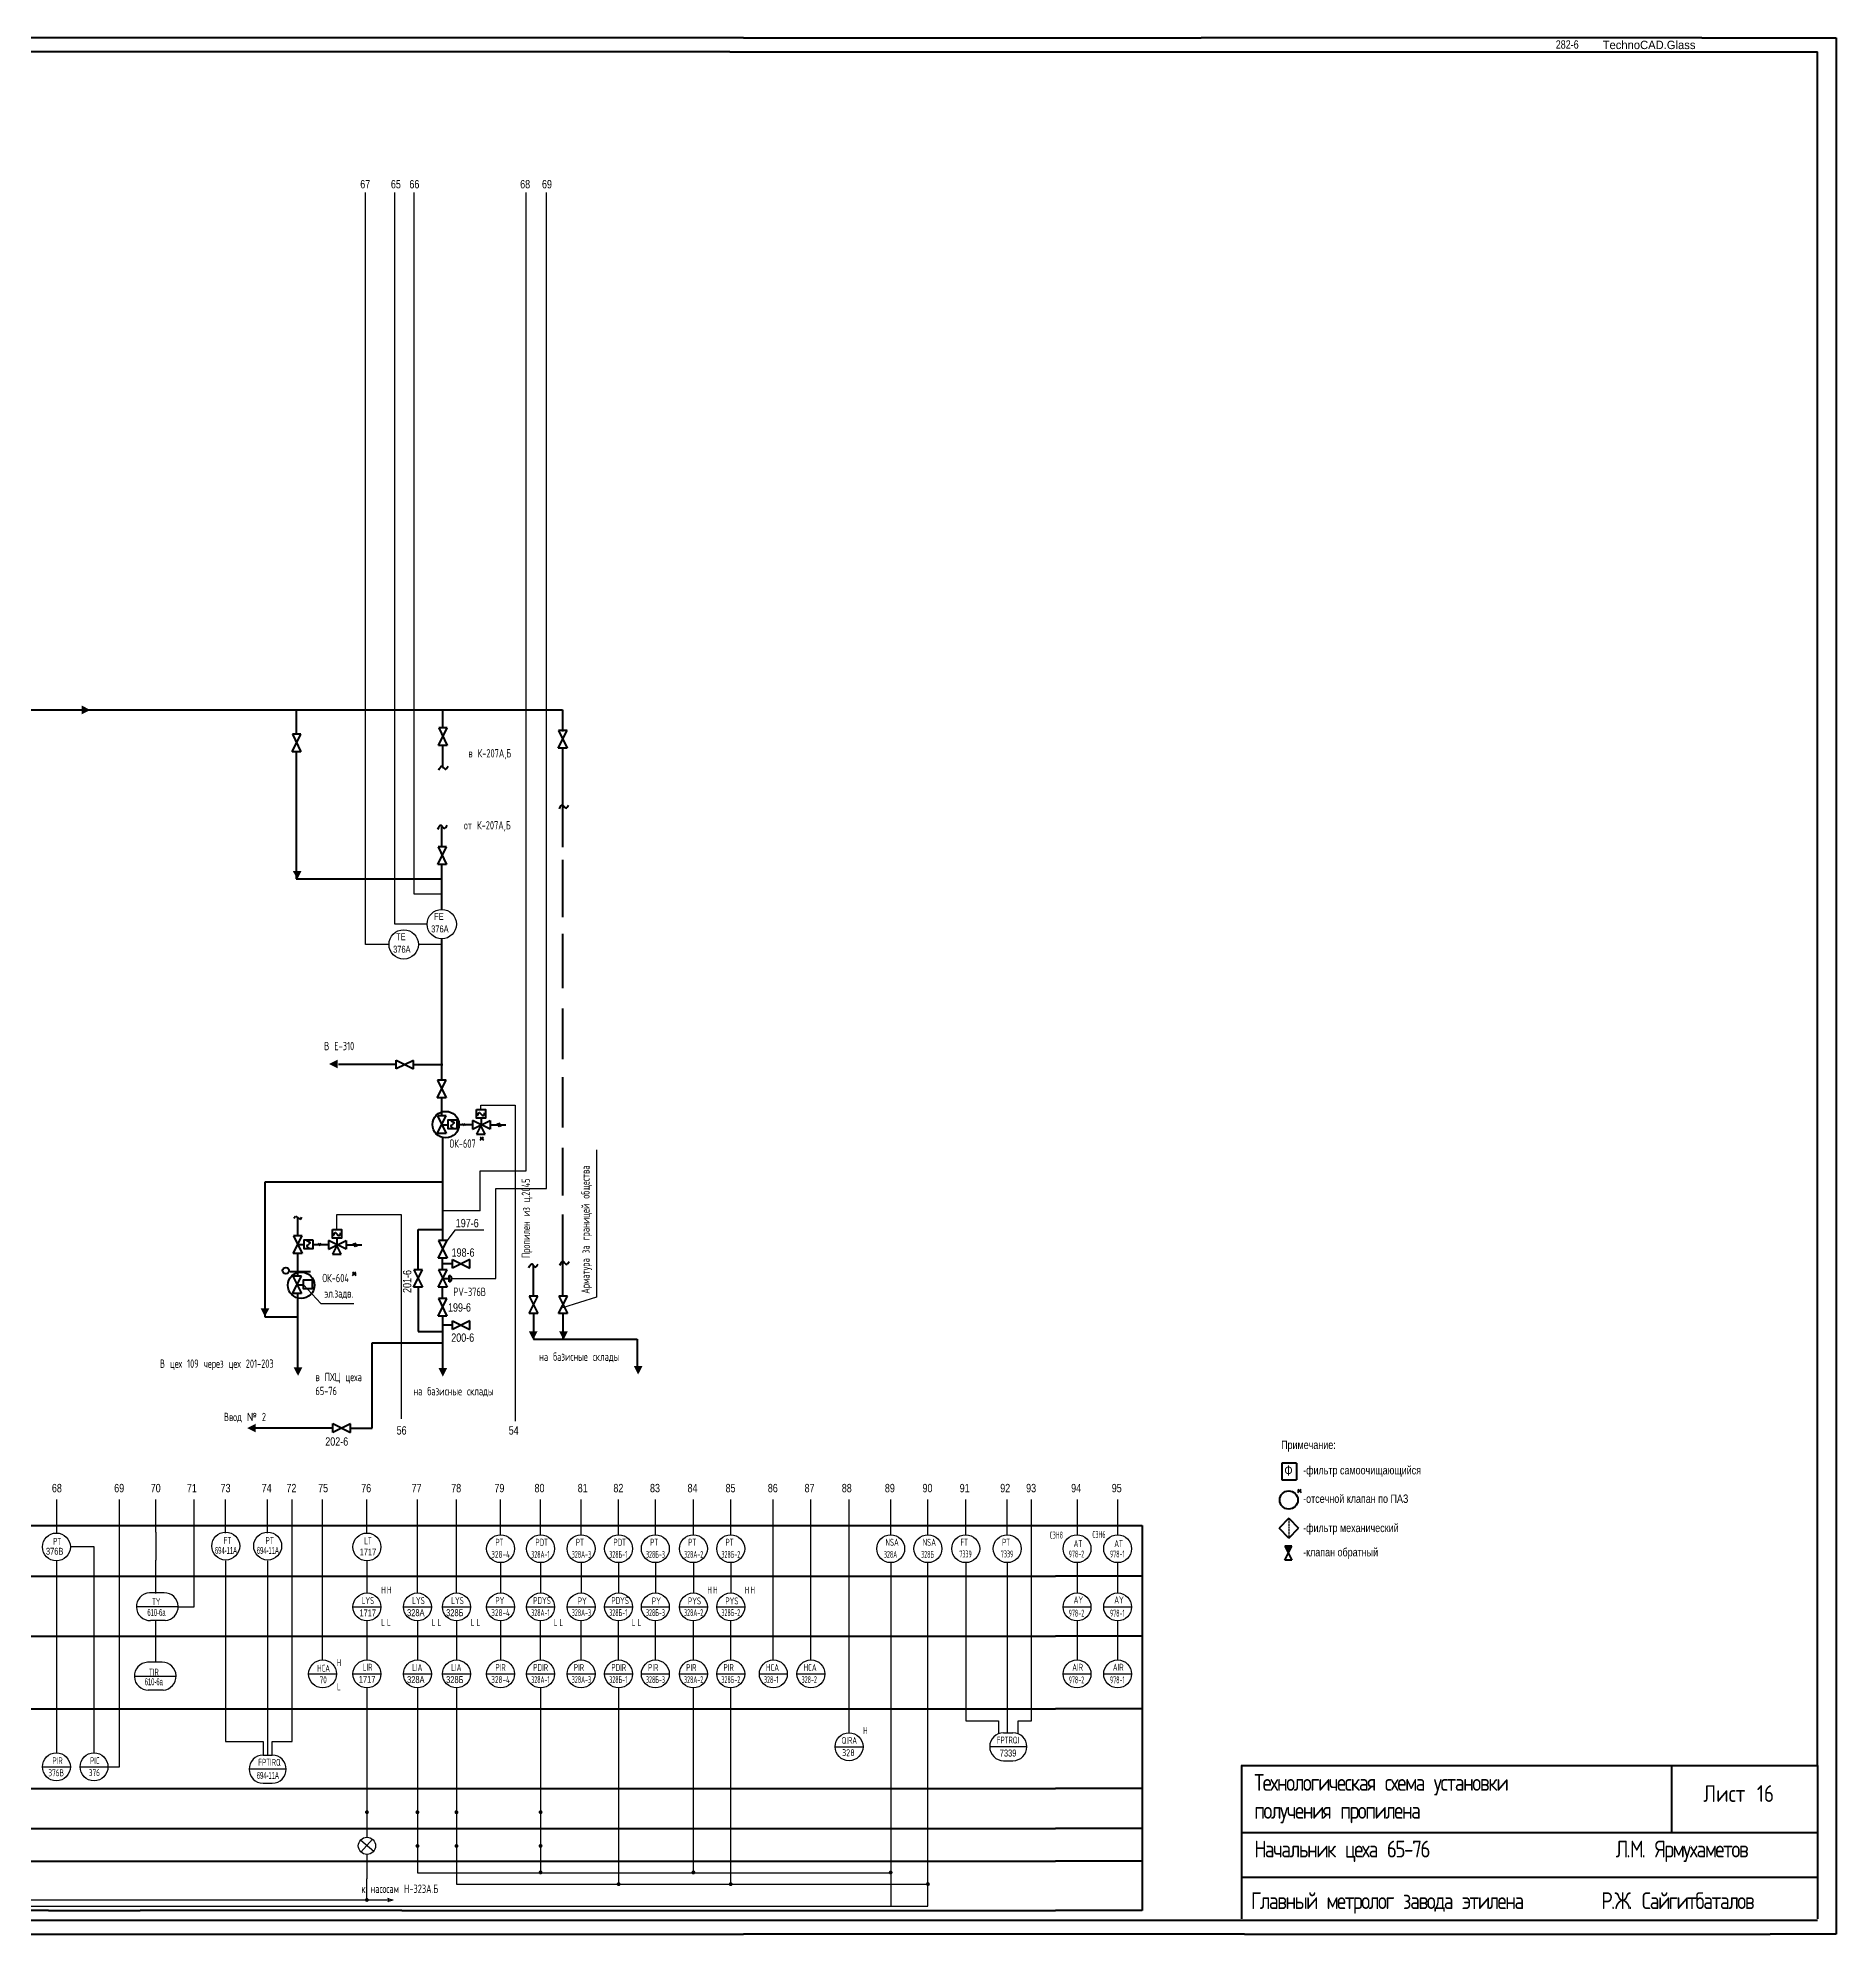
# Model space of a CAD drawing. Extents: x 906 to 2746, y -85 to 594.
# Drawn here: x 2102 to 2746, y -85 to 594 of the extents above; entities that cross this region are included whole.
import ezdxf

# ---------------------------------------------------------------- set-up
doc = ezdxf.new("R2010")
doc.units = 0
doc.header["$MEASUREMENT"] = 0
doc.linetypes.add('STROKED', pattern=[6.5, 5, -1.5])
doc.layers.add('1', color=7, linetype='CONTINUOUS')
doc.layers.add('2', color=7, linetype='CONTINUOUS')
doc.styles.get("Standard").update_dxf_attribs({"font": 'MDM_Win'})
doc.styles.add('стиль1', font='txt.shx', dxfattribs={"width": 0.6})
doc.styles.add('стиль2', font='MDM_Win.shx', dxfattribs={"width": 0.5})

msp = doc.modelspace()

# ---------------------------------------------------------------- hatches: boundary and pattern name
at = {"layer": '2', "lineweight": 80}
h = msp.add_hatch(color=256, dxfattribs=at)
h.paths.add_polyline_path([(2550.03, 53.97), (2548.78, 53.97), (2550.01, 51.45), (2550.03, 51.47)])
h.paths.add_polyline_path([(2551.28, 53.97), (2550.03, 53.97), (2550.03, 51.47)])

# ---------------------------------------------------------------- linework, layer by layer
at = {"layer": '1', "lineweight": 80}
for p, q in [((2354.97, 594), (1093.97, 594)), ((2354.97, 594), (2495.14, 594)), ((2495.14, 594), (2518.77, 594)), ((2746.18, 594), (2746.18, -84.88)), ((2349.97, 589), (1113.97, 589)), ((2349.97, 589), (2490.14, 589)), ((2739.54, -24.47), (2739.54, 589)), ((1992.76, 353.39), (2290.12, 353.39)), ((2194.69, 353.39), (2194.69, 344.54)), ((2247.2, 347.08), (2247.2, 353.39)), ((2290.12, 353.39), (2290.12, 345.67)), ((2245.71, 340.65), (2248.86, 346.95)), ((2248.86, 346.95), (2245.77, 346.95)), ((2245.77, 346.95), (2248.86, 340.65)), ((2193.29, 338.41), (2196.44, 344.71)), ((2196.44, 344.71), (2193.36, 344.71)), ((2193.36, 344.71), (2196.44, 338.41)), ((2248.86, 340.65), (2245.71, 340.65)), ((2247.2, 333.13), (2247.2, 340.6)), ((2288.61, 339.69), (2291.76, 345.99)), ((2291.76, 339.69), (2288.61, 339.69)), ((2291.76, 345.99), (2288.67, 345.99)), ((2288.67, 345.99), (2291.76, 339.69)), ((2290.12, 339.47), (2290.12, 318.78)), ((2196.44, 338.41), (2193.29, 338.41)), ((2194.69, 338.34), (2194.69, 292.95)), ((2290.12, 319.38), (2290.12, 304.22)), ((2246.87, 304.65), (2246.87, 311.46)), ((2245.46, 298.12), (2248.61, 304.42)), ((2248.61, 304.42), (2245.52, 304.42)), ((2245.52, 304.42), (2248.61, 298.12)), ((2290.12, 299.7), (2290.12, 279.26)), ((2194.69, 292.95), (2246.87, 292.95)), ((2248.61, 298.12), (2245.46, 298.12)), ((2246.87, 292.95), (2246.87, 297.89)), ((2246.87, 281.97), (2246.87, 292.95)), ((2290.12, 273.18), (2290.12, 253.84)), ((2246.87, 260.47), (2246.87, 271.45)), ((2246.87, 233.39), (2246.87, 260.47)), ((2290.12, 246.45), (2290.12, 228.41)), ((2246.87, 220.83), (2246.87, 233.39)), ((2230.49, 226.4), (2209.86, 226.4)), ((2230.49, 224.85), (2230.49, 228)), ((2230.49, 228), (2236.79, 224.85)), ((2236.79, 227.94), (2230.49, 224.85)), ((2236.79, 224.85), (2236.79, 227.94)), ((2236.79, 226.4), (2247.2, 226.4)), ((2245.26, 214.53), (2248.41, 220.83)), ((2248.41, 220.83), (2245.33, 220.83)), ((2245.33, 220.83), (2248.41, 214.53)), ((2290.12, 221.89), (2290.12, 203.85)), ((2248.41, 214.53), (2245.26, 214.53)), ((2246.87, 208.03), (2246.87, 214.53)), ((2245.26, 201.73), (2248.41, 208.03)), ((2248.41, 208.03), (2245.33, 208.03)), ((2245.33, 208.03), (2248.41, 201.73)), ((2246.86, 204.91), (2249.18, 204.91)), ((2252.32, 205.02), (2257.86, 205.02)), ((2254.19, 205.38), (2254.85, 204.65)), ((2254.73, 205.38), (2255.33, 204.71)), ((2257.92, 206.42), (2257.92, 203.33)), ((2257.92, 203.33), (2264.22, 206.42)), ((2264.22, 203.27), (2257.92, 206.42)), ((2260.88, 204.64), (2259.3, 201.56)), ((2262.45, 201.56), (2260.88, 204.64)), ((2261.04, 204.86), (2261.04, 207.18)), ((2264.22, 206.42), (2264.22, 203.27)), ((2264.22, 204.84), (2269.78, 204.84)), ((2266.7, 205.41), (2267.47, 204.18)), ((2267.32, 205.57), (2267.93, 204.18)), ((2248.41, 201.73), (2245.26, 201.73)), ((2247.2, 163.43), (2247.2, 200.3)), ((2259.3, 201.56), (2262.45, 201.56)), ((2290.12, 196.68), (2290.12, 179.51)), ((2247.2, 184.38), (2183.51, 184.38)), ((2183.51, 184.38), (2183.51, 136.1)), ((2193.88, 171.41), (2194.51, 172.2)), ((2194.51, 172.2), (2196.23, 171.01)), ((2195.29, 165.09), (2195.3, 171.62)), ((2196.23, 171.01), (2196.77, 171.8)), ((2290.12, 172.78), (2290.12, 155.42)), ((2193.69, 158.79), (2196.84, 165.09)), ((2196.84, 165.09), (2193.75, 165.09)), ((2193.75, 165.09), (2196.84, 158.79)), ((2206.35, 163.47), (2206.35, 160.38)), ((2206.35, 160.38), (2212.65, 163.47)), ((2212.65, 160.32), (2206.35, 163.47)), ((2209.46, 161.91), (2209.46, 164.24)), ((2212.65, 163.47), (2212.65, 160.32)), ((2238.36, 152.98), (2238.36, 167.39)), ((2238.36, 167.39), (2247.2, 167.39)), ((2245.61, 157.13), (2248.76, 163.43)), ((2248.76, 163.43), (2245.68, 163.43)), ((2245.68, 163.43), (2248.76, 157.13)), ((2196.84, 158.79), (2193.69, 158.79)), ((2195.28, 161.97), (2197.6, 161.97)), ((2195.35, 150.78), (2195.35, 158.67)), ((2200.74, 162.07), (2206.29, 162.07)), ((2202.61, 162.43), (2203.27, 161.71)), ((2203.15, 162.43), (2203.76, 161.77)), ((2209.3, 161.7), (2207.72, 158.61)), ((2207.72, 158.61), (2210.87, 158.61)), ((2210.87, 158.61), (2209.3, 161.7)), ((2212.65, 161.9), (2218.2, 161.9)), ((2215.12, 162.47), (2215.89, 161.23)), ((2215.74, 162.62), (2216.35, 161.23)), ((2248.76, 157.13), (2245.61, 157.13)), ((2247.18, 152.98), (2247.18, 157.13)), ((2250.67, 153.54), (2250.67, 156.69)), ((2250.67, 156.69), (2256.97, 153.54)), ((2256.97, 156.63), (2250.67, 153.54)), ((2256.97, 153.54), (2256.97, 156.63)), ((2192.59, 152.33), (2199.91, 152.33)), ((2193.45, 144.43), (2196.6, 150.73)), ((2196.6, 150.73), (2193.52, 150.73)), ((2193.52, 150.73), (2196.6, 144.43)), ((2236.77, 146.68), (2239.92, 152.98)), ((2239.92, 152.98), (2236.83, 152.98)), ((2236.83, 152.98), (2239.92, 146.68)), ((2245.61, 146.68), (2248.76, 152.98)), ((2248.76, 152.98), (2245.67, 152.98)), ((2245.67, 152.98), (2248.76, 146.68)), ((2250.67, 155.1), (2247.18, 155.1)), ((2247.2, 149.86), (2249.52, 149.86)), ((2249.52, 149.86), (2249.52, 150.97)), ((2249.52, 149.86), (2249.52, 148.62)), ((2249.52, 148.62), (2249.52, 149.86)), ((2279.63, 154.27), (2279.63, 143.77)), ((2290.12, 155.42), (2290.12, 143.77)), ((2196.6, 144.43), (2193.45, 144.43)), ((2195.04, 147.61), (2197.37, 147.61)), ((2195.35, 117.24), (2195.35, 144.58)), ((2239.92, 146.68), (2236.77, 146.68)), ((2238.36, 146.68), (2238.36, 132.5)), ((2245.58, 136.35), (2248.73, 142.65)), ((2248.76, 146.68), (2245.61, 146.68)), ((2248.73, 142.65), (2245.64, 142.65)), ((2245.64, 142.65), (2248.73, 136.35)), ((2247.18, 142.65), (2247.18, 146.68)), ((2278.16, 137.26), (2281.31, 143.56)), ((2281.31, 143.56), (2278.22, 143.56)), ((2278.22, 143.56), (2281.31, 137.26)), ((2288.71, 137.26), (2291.86, 143.56)), ((2291.86, 143.56), (2288.77, 143.56)), ((2288.77, 143.56), (2291.86, 137.26)), ((2183.51, 136.1), (2195.03, 136.1)), ((2248.73, 136.35), (2245.58, 136.35)), ((2247.17, 136.35), (2247.17, 117.8)), ((2281.31, 137.26), (2278.16, 137.26)), ((2279.73, 137.26), (2279.73, 128.17)), ((2291.86, 137.26), (2288.71, 137.26)), ((2290.28, 137.26), (2290.28, 128.17)), ((2238.36, 130.81), (2247.17, 130.81)), ((2250.67, 133.12), (2247.17, 133.12)), ((2250.67, 131.56), (2250.67, 134.71)), ((2250.67, 134.71), (2256.97, 131.56)), ((2256.97, 134.65), (2250.67, 131.56)), ((2256.97, 131.56), (2256.97, 134.65)), ((2221.98, 96.28), (2221.98, 126.86)), ((2221.98, 126.86), (2247.2, 126.86)), ((2279.73, 128.17), (2316.88, 128.17)), ((2316.88, 128.17), (2316.88, 117.03)), ((2207.88, 96.31), (2180.26, 96.31)), ((2207.88, 94.74), (2207.88, 97.89)), ((2207.88, 97.89), (2214.18, 94.74)), ((2214.18, 97.82), (2207.88, 94.74)), ((2214.18, 94.74), (2214.18, 97.82)), ((2214.18, 96.28), (2221.98, 96.28)), ((2550.36, 83.78), (2547.72, 83.78)), ((2547.72, 83.78), (2547.72, 77.7)), ((2553, 83.78), (2550.36, 83.78)), ((2553, 83.78), (2553, 77.7)), ((2547.72, 77.7), (2550.36, 77.7)), ((2550.36, 77.7), (2553, 77.7)), ((1999.91, 61.39), (2105.98, 61.39)), ((2105.98, 61.39), (2138.85, 61.39)), ((2138.85, 61.39), (2232.54, 61.39)), ((2548.78, 53.97), (2551.23, 48.97)), ((2551.28, 53.97), (2548.78, 53.97)), ((2548.78, 48.97), (2551.28, 53.97)), ((2551.23, 48.97), (2548.78, 48.97)), ((2000.04, 43.26), (2106.02, 43.26)), ((2106.02, 43.26), (2138.85, 43.26)), ((2138.85, 43.26), (2232.54, 43.26)), ((1999.94, 21.76), (2105.92, 21.76)), ((2105.92, 21.76), (2138.85, 21.76)), ((2138.85, 21.76), (2232.54, 21.76)), ((1999.95, -4.23), (2105.94, -4.23)), ((2105.94, -4.23), (2138.85, -4.23)), ((2138.85, -4.23), (2232.54, -4.23)), ((2533.09, -24.47), (2718.09, -24.47)), ((2533.29, -24.47), (2533.29, -79.47)), ((2687.27, -24.47), (2687.27, -48.46)), ((2718.09, -24.47), (2739.54, -24.47)), ((2739.54, -24.47), (2739.54, -79.47)), ((1999.99, -32.72), (2105.98, -32.72)), ((2105.98, -32.72), (2138.85, -32.72)), ((2138.85, -32.72), (2232.54, -32.72)), ((1999.99, -47.03), (2105.98, -47.03)), ((2105.98, -47.03), (2138.85, -47.03)), ((2138.85, -47.03), (2232.54, -47.03)), ((2533.09, -48.46), (2718.09, -48.46)), ((2718.09, -48.46), (2739.54, -48.46)), ((1999.99, -58.78), (2105.98, -58.78)), ((2105.98, -58.78), (2138.85, -58.78)), ((2138.85, -58.78), (2232.54, -58.78)), ((2533.09, -64.47), (2598.09, -64.47)), ((2598.09, -64.47), (2718.09, -64.47)), ((2718.09, -64.47), (2739.54, -64.47)), ((1113.97, -79.88), (2349.97, -79.88)), ((2105.98, -76.46), (2000, -76.46)), ((2105.98, -76.46), (2138.85, -76.46)), ((2232.54, -76.46), (2138.85, -76.46)), ((2718.09, -79.88), (2739.54, -79.88)), ((1093.97, -84.88), (2354.97, -84.88)), ((2746.18, -84.88), (2722.55, -84.88))]:
    msp.add_line(p, q, dxfattribs=at)
at = {"layer": '1', "lineweight": 80, "ltscale": 100}
for p, q in [((2698.1, 594), (2518.77, 594)), ((2698.1, 594), (2746.18, 594)), ((2490.14, 589), (2691.46, 589)), ((2691.46, 589), (2739.54, 589)), ((2232.54, 61.39), (2466.65, 61.39)), ((2466.65, 61.39), (2497.74, 61.39)), ((2497.74, 61.39), (2497.74, -76.46)), ((2232.54, 43.26), (2466.65, 43.26)), ((2497.74, 43.26), (2466.65, 43.26)), ((2232.54, 21.76), (2466.65, 21.76)), ((2497.74, 21.76), (2466.65, 21.76)), ((2232.54, -4.23), (2466.65, -4.23)), ((2497.74, -4.23), (2466.65, -4.23)), ((2232.54, -32.72), (2466.65, -32.72)), ((2497.74, -32.72), (2466.65, -32.72)), ((2232.54, -47.03), (2466.65, -47.03)), ((2497.74, -47.03), (2466.65, -47.03)), ((2232.54, -58.78), (2466.65, -58.78)), ((2497.74, -58.78), (2466.65, -58.78)), ((2232.54, -76.46), (2466.65, -76.46)), ((2349.97, -79.88), (2529.31, -79.88)), ((2497.74, -76.46), (2466.65, -76.46)), ((2529.31, -79.88), (2718.09, -79.88)), ((2534.31, -84.88), (2354.97, -84.88)), ((2534.31, -84.88), (2722.55, -84.88))]:
    msp.add_line(p, q, dxfattribs=at)
at = {"layer": '1', "lineweight": 30}
for p, q in [((2219.61, 269.45), (2219.61, 538.64)), ((2230.02, 276.71), (2230.02, 538.64)), ((2236.99, 287.46), (2236.99, 538.64)), ((2277.12, 188.36), (2277.12, 538.64)), ((2284.4, 182.12), (2284.4, 538.64)), ((2246.87, 287.46), (2236.99, 287.46)), ((2241.61, 276.71), (2230.02, 276.71)), ((2227.98, 269.45), (2219.61, 269.45)), ((2246.87, 269.45), (2238.5, 269.45)), ((2260.84, 210.34), (2260.84, 211.89)), ((2260.84, 211.89), (2273.17, 211.89)), ((2273.17, 211.89), (2273.17, 98.76)), ((2302.24, 195.96), (2302.24, 143.13)), ((2260.6, 174.11), (2260.6, 188.36)), ((2260.6, 188.36), (2277.12, 188.36)), ((2266.26, 149.86), (2266.26, 182.12)), ((2266.26, 182.12), (2284.4, 182.12)), ((2209.26, 168.94), (2209.26, 172.76)), ((2209.26, 172.76), (2232.27, 172.76)), ((2232.27, 172.76), (2232.27, 99.57)), ((2260.6, 174.11), (2247.2, 174.11)), ((2209.26, 167.4), (2209.26, 168.94)), ((2251.58, 167.16), (2248.76, 163.43)), ((2261.97, 167.16), (2251.58, 167.16)), ((2250.46, 149.86), (2266.26, 149.86)), ((2197.37, 147.61), (2203.54, 140.9)), ((2302.24, 143.13), (2290.14, 139.31)), ((2203.54, 140.9), (2215.32, 140.9)), ((2108.86, 70.69), (2108.86, 58.72)), ((2131.51, -25), (2131.51, 70.69)), ((2158.17, 32.24), (2158.17, 70.69)), ((2169.47, 58.72), (2169.47, 70.69)), ((2184.52, 58.72), (2184.52, 70.69)), ((2193.28, -15.87), (2193.28, 70.69)), ((2204.19, 13.27), (2204.19, 70.69)), ((2144.46, 59.04), (2144.46, 49.04)), ((2108.86, 48.72), (2108.86, -20)), ((2122.34, 53.72), (2113.86, 53.72)), ((2122.34, -20), (2122.34, 53.72)), ((2147.42, 37.32), (2142.22, 37.32)), ((2152.54, 32.24), (2137.65, 32.24)), ((2147.8, 27.35), (2142.51, 27.35)), ((2152.48, 32.24), (2158.17, 32.24)), ((2151.81, 7.36), (2136.92, 7.36)), ((2146.69, 12.44), (2141.49, 12.44)), ((2147.07, 2.47), (2141.78, 2.47)), ((2127.34, -25), (2131.51, -25)), ((2222.08, -50.91), (2217.84, -55.55)), ((2217.84, -51.31), (2222.58, -55.15))]:
    msp.add_line(p, q, dxfattribs=at)
at = {"layer": '1', "lineweight": 50}
for p, q in [((2260.57, 199.33), (2261.81, 200.58)), ((2260.57, 199.95), (2261.85, 199.96)), ((2260.59, 200.59), (2261.81, 199.37)), ((2214.88, 151.56), (2216.17, 151.56)), ((2214.89, 150.94), (2216.13, 152.18)), ((2214.91, 152.2), (2216.13, 150.97)), ((2238.36, 132.5), (2238.36, 130.81)), ((2553.36, 73.8), (2554.65, 73.8)), ((2553.37, 73.18), (2554.61, 74.42)), ((2553.39, 74.44), (2554.61, 73.21))]:
    msp.add_line(p, q, dxfattribs=at)
at = {"layer": '1', "lineweight": 30, "ltscale": 100}
for p, q in [((2220.06, 58.72), (2220.06, 70.69)), ((2238.16, 37.24), (2238.16, 70.69)), ((2252.14, 37.24), (2252.14, 70.69)), ((2267.93, 58.1), (2267.93, 70.69)), ((2282.25, 58.1), (2282.25, 70.69)), ((2296.77, 58.1), (2296.77, 70.69)), ((2310.2, 58.1), (2310.2, 70.69)), ((2323.35, 58.1), (2323.35, 70.69)), ((2336.97, 58.1), (2336.97, 70.69)), ((2350.35, 58.1), (2350.35, 70.69)), ((2365.6, 13.27), (2365.6, 70.69)), ((2379.07, 13.27), (2379.07, 70.69)), ((2392.72, -12.81), (2392.72, 70.69)), ((2407.63, 58.1), (2407.63, 70.69)), ((2420.95, 58.1), (2420.95, 70.69)), ((2434.5, 58.1), (2434.5, 70.69)), ((2449.36, 58.1), (2449.36, 70.69)), ((2458.07, -8.57), (2458.07, 70.69)), ((2474.36, 70.69), (2474.36, 58.1)), ((2488.9, 70.69), (2488.9, 58.1)), ((2220.06, 48.72), (2220.06, 37.24)), ((2267.93, 48.1), (2267.93, 37.24)), ((2282.25, 48.1), (2282.25, 37.24)), ((2296.77, 48.1), (2296.77, 37.24)), ((2310.2, 48.1), (2310.2, 37.24)), ((2323.35, 48.1), (2323.35, 37.24)), ((2336.97, 48.1), (2336.97, 37.24)), ((2350.35, 48.1), (2350.35, 37.24)), ((2407.63, 48.1), (2407.63, -74.9)), ((2420.95, -74.9), (2420.95, 48.1)), ((2434.5, 48.1), (2434.5, -8.57)), ((2449.36, 48.1), (2449.36, -12.81)), ((2474.36, 48.1), (2474.36, 37.24)), ((2488.9, 48.1), (2488.9, 37.24)), ((2215.06, 32.24), (2225.06, 32.24)), ((2220.06, 27.24), (2220.06, 13.27)), ((2233.16, 32.24), (2243.16, 32.24)), ((2238.16, 27.24), (2238.16, 13.27)), ((2247.14, 32.24), (2257.14, 32.24)), ((2252.14, 27.24), (2252.14, 13.27)), ((2262.93, 32.24), (2272.93, 32.24)), ((2267.93, 27.24), (2267.93, 13.27)), ((2277.25, 32.24), (2287.25, 32.24)), ((2282.25, 13.27), (2282.25, 27.24)), ((2291.77, 32.24), (2301.77, 32.24)), ((2296.77, 13.27), (2296.77, 27.24)), ((2305.2, 32.24), (2315.2, 32.24)), ((2310.2, 13.27), (2310.2, 27.24)), ((2318.35, 32.24), (2328.35, 32.24)), ((2323.35, 13.27), (2323.35, 27.24)), ((2331.97, 32.24), (2341.97, 32.24)), ((2336.97, 13.27), (2336.97, 27.24)), ((2345.35, 32.24), (2355.35, 32.24)), ((2350.35, 13.27), (2350.35, 27.24)), ((2469.36, 32.24), (2479.36, 32.24)), ((2474.36, 27.24), (2474.36, 13.27)), ((2483.9, 32.24), (2493.9, 32.24)), ((2488.9, 27.24), (2488.9, 13.27)), ((2215.06, 8.27), (2225.06, 8.27)), ((2233.16, 8.27), (2243.16, 8.27)), ((2247.14, 8.27), (2257.14, 8.27)), ((2262.93, 8.27), (2272.93, 8.27)), ((2277.25, 8.27), (2287.25, 8.27)), ((2291.77, 8.27), (2301.77, 8.27)), ((2305.2, 8.27), (2315.2, 8.27)), ((2318.35, 8.27), (2328.35, 8.27)), ((2331.97, 8.27), (2341.97, 8.27)), ((2345.35, 8.27), (2355.35, 8.27)), ((2360.6, 8.27), (2370.6, 8.27)), ((2374.07, 8.27), (2384.07, 8.27)), ((2469.36, 8.27), (2479.36, 8.27)), ((2483.9, 8.27), (2493.9, 8.27)), ((2220.06, 3.27), (2220.06, -50.2)), ((2238.16, 3.27), (2238.16, -62.9)), ((2252.14, 3.27), (2252.14, -67.04)), ((2282.25, 3.27), (2282.25, -62.9)), ((2310.2, 3.27), (2310.2, -67.04)), ((2336.97, -62.9), (2336.97, 3.27)), ((2350.35, -67.04), (2350.35, 3.27)), ((2434.5, -8.57), (2446.2, -8.57)), ((2446.2, -8.57), (2446.2, -13.18)), ((2453.26, -13.18), (2453.26, -8.57)), ((2453.26, -8.57), (2458.07, -8.57)), ((2387.72, -17.81), (2397.72, -17.81)), ((2220.07, -56.36), (2220.07, -65.09)), ((2220.07, -72.66), (2220.07, -65.09)), ((2238.16, -62.9), (2282.25, -62.9)), ((2252.14, -67.04), (2310.2, -67.04)), ((2282.25, -62.9), (2336.97, -62.9)), ((2310.2, -67.04), (2350.35, -67.04)), ((2336.97, -62.9), (2407.63, -62.9)), ((2351.06, -66.99), (2420.95, -66.99)), ((1770.52, -72.66), (2220.07, -72.66)), ((2220.77, -72.66), (2228.02, -72.66)), ((2227.76, -72.22), (2229.52, -72.66)), ((2227.76, -73.1), (2229.52, -72.66)), ((1770.52, -74.9), (2420.95, -74.9))]:
    msp.add_line(p, q, dxfattribs=at)
at = {"layer": '1', "linetype": 'STROKED', "lineweight": 30, "ltscale": 0.151}
msp.add_line((2550.22, 64.05), (2550.18, 56.9), dxfattribs=at)
at = {"layer": '1', "lineweight": 80}
for points in [[(2252.31, 206.66), (2252.31, 203.42), (2249.21, 203.42), (2249.21, 206.66)], [(2259.29, 210.31), (2262.54, 210.31), (2262.54, 207.22), (2259.29, 207.22)], [(2200.73, 163.72), (2200.73, 160.47), (2197.64, 160.47), (2197.64, 163.72)], [(2207.71, 167.37), (2210.96, 167.37), (2210.96, 164.27), (2207.71, 164.27)], [(2200.5, 149.36), (2200.5, 146.11), (2197.4, 146.11), (2197.4, 149.36)]]:
    msp.add_lwpolyline(points, close=True, dxfattribs=at)
at = {"layer": '1', "lineweight": 30}
for centre, radius in [((2246.87, 276.71), 5.26), ((2233.24, 269.45), 5.26), ((2220.07, -53.28), 3.08)]:
    msp.add_circle(centre, radius, dxfattribs=at)
at = {"layer": '1', "lineweight": 60}
for centre, radius in [((2248.27, 204.93), 4.75), ((2196.5, 147.41), 4.75), ((2550.19, 70.53), 3.25)]:
    msp.add_circle(centre, radius, dxfattribs=at)
at = {"layer": '1', "lineweight": 80}
msp.add_circle((2191, 152.65), 1.15, dxfattribs=at)
msp.add_arc((2249.26, 149.8), 1.2, 282.58203, 77.41797, dxfattribs=at)
at = {"layer": '1', "lineweight": 30}
for centre, start, end in [((2142.5, 32.34), 93.56804, 270.78222), ((2147.49, 32.33), 273.56804, 90.78222), ((2141.77, 7.46), 93.56804, 270.78222), ((2146.76, 7.45), 273.56804, 90.78222)]:
    msp.add_arc(centre, 4.99, start, end, dxfattribs=at)
at = {"layer": '1', "lineweight": 30, "ltscale": 100}
msp.add_arc((2227.52, -72.66), 0.5, 270, 90, dxfattribs=at)
at = {"layer": '1', "lineweight": 80, "end_tangent": (0.919203, -0.393783)}
for points in [[(2245.82, 331.89), (2246.95, 333.3), (2248.07, 332.18), (2249.11, 333.28)], [(2288.99, 317.97), (2290.12, 319.38), (2291.25, 318.25), (2292.29, 319.36)], [(2245.49, 310.73), (2246.62, 312.14), (2247.75, 311.02), (2248.79, 312.12)], [(2289.18, 154.59), (2290.31, 155.99), (2291.44, 154.87), (2292.48, 155.97)], [(2278.04, 153.63), (2279.17, 155.04), (2280.3, 153.91), (2281.34, 155.02)]]:
    msp.add_spline(points, degree=3, dxfattribs=at)
at = {"layer": '1', "lineweight": 80}
for points in [[(2250.09, 206.25), (2251.24, 205.59), (2250.15, 204.38), (2251.11, 203.66)], [(2259.71, 208.09), (2260.37, 209.24), (2261.58, 208.16), (2262.3, 209.12)], [(2198.51, 163.3), (2199.66, 162.64), (2198.57, 161.43), (2199.54, 160.71)], [(2208.13, 165.15), (2208.79, 166.29), (2210, 165.21), (2210.72, 166.17)]]:
    msp.add_spline(points, degree=3, dxfattribs=at)
for points in [[(2121.02, 353.39), (2117.94, 354.96), (2117.94, 351.81)], [(2195.11, 292.7), (2196.68, 295.78), (2193.53, 295.78)], [(2206.5, 226.64), (2209.59, 225.06), (2209.59, 228.21)], [(2183.55, 136.13), (2185.13, 139.21), (2181.98, 139.21)], [(2279.62, 127.85), (2281.19, 130.94), (2278.04, 130.94)], [(2290.44, 127.85), (2292.02, 130.94), (2288.87, 130.94)], [(2195.39, 114.99), (2196.97, 118.08), (2193.82, 118.08)], [(2247.26, 114.71), (2248.83, 117.8), (2245.68, 117.8)], [(2317.18, 115.44), (2318.76, 118.53), (2315.61, 118.53)], [(2177.18, 96.28), (2180.27, 94.71), (2180.27, 97.86)]]:
    msp.add_solid(points, dxfattribs=at)
at = {"layer": '1', "lineweight": 30}
for points in [[(2220.06, -40.53), (2219.71, -41.85), (2219.35, -41.24), (2219.45, -41.59)], [(2220.06, -40.53), (2219.35, -41.24), (2219.71, -40.63), (2219.45, -40.89)], [(2220.06, -40.53), (2220.41, -41.85), (2219.71, -41.85), (2220.06, -41.95)], [(2220.06, -40.53), (2220.41, -40.63), (2220.77, -41.24), (2220.67, -40.89)], [(2220.06, -40.53), (2220.77, -41.24), (2220.41, -41.85), (2220.67, -41.59)], [(2238.16, -40.53), (2237.81, -41.85), (2237.45, -41.24), (2237.55, -41.59)], [(2238.16, -40.53), (2237.45, -41.24), (2237.81, -40.63), (2237.55, -40.89)], [(2238.16, -40.53), (2238.52, -41.85), (2237.81, -41.85), (2238.16, -41.95)], [(2238.16, -40.53), (2238.52, -40.63), (2238.87, -41.24), (2238.77, -40.89)], [(2238.16, -40.53), (2238.87, -41.24), (2238.52, -41.85), (2238.77, -41.59)], [(2252.14, -40.53), (2251.78, -41.85), (2251.43, -41.24), (2251.52, -41.59)], [(2252.14, -40.53), (2251.43, -41.24), (2251.78, -40.63), (2251.52, -40.89)], [(2252.14, -40.53), (2252.49, -41.85), (2251.78, -41.85), (2252.14, -41.95)], [(2252.14, -40.53), (2252.49, -40.63), (2252.84, -41.24), (2252.75, -40.89)], [(2252.14, -40.53), (2252.84, -41.24), (2252.49, -41.85), (2252.75, -41.59)], [(2282.25, -40.53), (2281.9, -41.85), (2281.55, -41.24), (2281.64, -41.59)], [(2282.25, -40.53), (2281.55, -41.24), (2281.9, -40.63), (2281.64, -40.89)], [(2282.25, -40.53), (2282.61, -41.85), (2281.9, -41.85), (2282.25, -41.95)], [(2282.25, -40.53), (2282.61, -40.63), (2282.96, -41.24), (2282.86, -40.89)], [(2282.25, -40.53), (2282.96, -41.24), (2282.61, -41.85), (2282.86, -41.59)], [(2238.16, -52.61), (2237.81, -53.93), (2237.45, -53.31), (2237.55, -53.67)], [(2238.16, -52.61), (2237.45, -53.31), (2237.81, -52.7), (2237.55, -52.96)], [(2238.16, -52.61), (2238.52, -53.93), (2237.81, -53.93), (2238.16, -54.02)], [(2238.16, -52.61), (2238.52, -52.7), (2238.87, -53.31), (2238.77, -52.96)], [(2238.16, -52.61), (2238.87, -53.31), (2238.52, -53.93), (2238.77, -53.67)], [(2252.14, -52.61), (2251.78, -53.93), (2251.43, -53.31), (2251.52, -53.67)], [(2252.14, -52.61), (2251.43, -53.31), (2251.78, -52.7), (2251.52, -52.96)], [(2252.14, -52.61), (2252.49, -53.93), (2251.78, -53.93), (2252.14, -54.02)], [(2252.14, -52.61), (2252.49, -52.7), (2252.84, -53.31), (2252.75, -52.96)], [(2252.14, -52.61), (2252.84, -53.31), (2252.49, -53.93), (2252.75, -53.67)], [(2282.25, -52.61), (2281.9, -53.93), (2281.55, -53.31), (2281.64, -53.67)], [(2282.25, -52.61), (2281.55, -53.31), (2281.9, -52.7), (2281.64, -52.96)], [(2282.25, -52.61), (2282.61, -53.93), (2281.9, -53.93), (2282.25, -54.02)], [(2282.25, -52.61), (2282.61, -52.7), (2282.96, -53.31), (2282.86, -52.96)], [(2282.25, -52.61), (2282.96, -53.31), (2282.61, -53.93), (2282.86, -53.67)], [(2282.25, -62.1), (2281.9, -63.42), (2281.55, -62.8), (2281.64, -63.16)], [(2282.25, -62.1), (2281.55, -62.8), (2281.9, -62.19), (2281.64, -62.45)], [(2282.25, -62.1), (2282.61, -63.42), (2281.9, -63.42), (2282.25, -63.51)], [(2282.25, -62.1), (2282.61, -62.19), (2282.96, -62.8), (2282.86, -62.45)], [(2282.25, -62.1), (2282.96, -62.8), (2282.61, -63.42), (2282.86, -63.16)], [(2310.2, -66.28), (2309.84, -67.6), (2309.49, -66.99), (2309.58, -67.34)], [(2310.2, -66.28), (2309.49, -66.99), (2309.84, -66.38), (2309.58, -66.63)], [(2310.2, -66.28), (2310.55, -67.6), (2309.84, -67.6), (2310.2, -67.7)], [(2310.2, -66.28), (2310.55, -66.38), (2310.9, -66.99), (2310.81, -66.63)], [(2310.2, -66.28), (2310.9, -66.99), (2310.55, -67.6), (2310.81, -67.34)], [(2336.97, -62.1), (2336.62, -63.42), (2336.27, -62.8), (2336.36, -63.16)], [(2336.97, -62.1), (2336.27, -62.8), (2336.62, -62.19), (2336.36, -62.45)], [(2336.97, -62.1), (2337.33, -63.42), (2336.62, -63.42), (2336.97, -63.51)], [(2336.97, -62.1), (2337.33, -62.19), (2337.68, -62.8), (2337.59, -62.45)], [(2336.97, -62.1), (2337.68, -62.8), (2337.33, -63.42), (2337.59, -63.16)], [(2350.35, -66.28), (2350, -67.6), (2349.64, -66.99), (2349.74, -67.34)], [(2350.35, -66.28), (2349.64, -66.99), (2350, -66.38), (2349.74, -66.63)], [(2350.35, -66.28), (2350.7, -67.6), (2350, -67.6), (2350.35, -67.7)], [(2350.35, -66.28), (2350.7, -66.38), (2351.06, -66.99), (2350.96, -66.63)], [(2350.35, -66.28), (2351.06, -66.99), (2350.7, -67.6), (2350.96, -67.34)], [(2407.63, -62.1), (2407.27, -63.42), (2406.92, -62.8), (2407.01, -63.16)], [(2407.63, -62.1), (2406.92, -62.8), (2407.27, -62.19), (2407.01, -62.45)], [(2407.63, -62.1), (2407.98, -63.42), (2407.27, -63.42), (2407.63, -63.51)], [(2407.63, -62.1), (2407.98, -62.19), (2408.33, -62.8), (2408.24, -62.45)], [(2407.63, -62.1), (2408.33, -62.8), (2407.98, -63.42), (2408.24, -63.16)], [(2420.95, -66.28), (2420.6, -67.6), (2420.24, -66.99), (2420.34, -67.34)], [(2420.95, -66.28), (2420.24, -66.99), (2420.6, -66.38), (2420.34, -66.63)], [(2420.95, -66.28), (2421.3, -67.6), (2420.6, -67.6), (2420.95, -67.7)], [(2420.95, -66.28), (2421.3, -66.38), (2421.66, -66.99), (2421.56, -66.63)], [(2420.95, -66.28), (2421.66, -66.99), (2421.3, -67.6), (2421.56, -67.34)], [(2220.06, -71.95), (2219.71, -73.27), (2219.35, -72.66), (2219.45, -73.01)], [(2220.06, -71.95), (2219.35, -72.66), (2219.71, -72.05), (2219.45, -72.31)], [(2220.06, -71.95), (2220.41, -73.27), (2219.71, -73.27), (2220.06, -73.37)], [(2220.06, -71.95), (2220.41, -72.05), (2220.77, -72.66), (2220.67, -72.31)], [(2220.06, -71.95), (2220.77, -72.66), (2220.41, -73.27), (2220.67, -73.01)]]:
    msp.add_solid(points, dxfattribs=at)
at = {"layer": '2', "linetype": 'Continuous', "lineweight": 30}
for p, q in [((2144.46, 59.04), (2144.46, 70.69)), ((2144.46, 37.06), (2144.46, 49.04)), ((2144.46, 12.44), (2144.46, 27.35))]:
    msp.add_line(p, q, dxfattribs=at)
at = {"layer": '2', "lineweight": 80}
for p, q in [((2550.22, 64.05), (2546.71, 60.45)), ((2550.22, 64.05), (2553.66, 60.45)), ((2550.18, 56.9), (2546.71, 60.46)), ((2550.18, 56.9), (2553.66, 60.45))]:
    msp.add_line(p, q, dxfattribs=at)
at = {"layer": '2', "lineweight": 30}
for p, q in [((2169.47, 48.72), (2169.47, -15.87)), ((2184.52, 48.72), (2184.52, -20.83)), ((2199.19, 8.27), (2209.19, 8.27)), ((2448.08, -12.81), (2451.38, -12.81)), ((2169.47, -15.87), (2182.87, -15.87)), ((2182.87, -15.87), (2182.87, -20.83)), ((2186.17, -20.83), (2186.17, -15.87)), ((2186.17, -15.87), (2193.28, -15.87)), ((2456.38, -17.81), (2443.08, -17.81)), ((2103.86, -25), (2113.86, -25)), ((2117.34, -25), (2127.34, -25)), ((2191.17, -25.83), (2177.87, -25.83)), ((2182.87, -20.83), (2186.17, -20.83)), ((2448.08, -22.81), (2451.38, -22.81)), ((2182.87, -30.83), (2186.17, -30.83))]:
    msp.add_line(p, q, dxfattribs=at)
for centre in [(2108.86, 53.72), (2169.51, 54.04), (2184.52, 54.04), (2220.06, 53.72), (2267.93, 53.1), (2282.25, 53.1), (2296.77, 53.1), (2310.2, 53.1), (2323.35, 53.1), (2336.97, 53.1), (2350.35, 53.1), (2407.63, 53.1), (2420.95, 53.1), (2434.5, 53.1), (2449.36, 53.1), (2474.36, 53.1), (2488.9, 53.1), (2220.06, 32.24), (2238.16, 32.24), (2252.14, 32.24), (2267.93, 32.24), (2282.25, 32.24), (2296.77, 32.24), (2310.2, 32.24), (2323.35, 32.24), (2336.97, 32.24), (2350.35, 32.24), (2474.36, 32.24), (2488.9, 32.24), (2204.19, 8.27), (2220.06, 8.27), (2238.16, 8.27), (2252.14, 8.27), (2267.93, 8.27), (2282.25, 8.27), (2296.77, 8.27), (2310.2, 8.27), (2323.35, 8.27), (2336.97, 8.27), (2350.35, 8.27), (2365.6, 8.27), (2379.07, 8.27), (2474.36, 8.27), (2488.9, 8.27), (2392.72, -17.81), (2108.86, -25), (2122.34, -25)]:
    msp.add_circle(centre, 5, dxfattribs=at)
for centre, start, end in [((2448.08, -17.81), 90, 270), ((2451.38, -17.81), 270, 90), ((2182.87, -25.83), 90, 270), ((2186.17, -25.83), 270, 90)]:
    msp.add_arc(centre, 5, start, end, dxfattribs=at)

# ---------------------------------------------------------------- texts
at = {"layer": '1', "lineweight": 30, "width": 0.8}
for s, height, p in [('282-6', 3, (2645.79, 590.14)), ('67', 3, (2217.68, 540.14)), ('65', 3, (2228.65, 540.14)), ('66', 3, (2235.28, 540.14)), ('68', 3, (2274.94, 540.14)), ('69', 3, (2282.75, 540.14)), (' FE', 2.5, (2243.38, 278.23)), (' ТE', 2.5, (2229.75, 270.97)), ('376А', 2.5, (2243.08, 273.74)), ('376А', 2.5, (2229.45, 266.47)), ('197-6', 3, (2251.88, 168.17)), ('198-6', 3, (2250.39, 157.64)), ('199-6', 3, (2249.1, 137.97)), ('200-6', 3, (2250.27, 127.18)), ('56', 3, (2230.7, 93.95)), ('54', 3, (2270.85, 93.95)), ('202-6', 3, (2205.15, 89.98)), ('Примечание:', 3, (2547.44, 88.78)), ('Ф', 3.64, (2548.6, 79.28)), ('-фильтр самоочищающийся', 3, (2555.33, 79.7)), ('68', 3, (2107.25, 73.3)), ('69', 3, (2129.56, 73.3)), ('70', 3, (2142.64, 73.3)), ('71', 3, (2155.6, 73.3)), ('73', 3, (2167.66, 73.3)), ('74', 3, (2182.38, 73.3)), ('72', 3, (2191.23, 73.3)), ('75', 3, (2202.58, 73.3)), ('76', 3, (2218.01, 73.3)), ('77', 3, (2236.08, 73.3)), ('78', 3, (2250.25, 73.3)), ('79', 3, (2265.72, 73.3)), ('80', 3, (2280.09, 73.3)), ('81', 3, (2295.56, 73.3)), ('82', 3, (2308.33, 73.3)), ('83', 3, (2321.44, 73.3)), ('84', 3, (2334.88, 73.3)), ('85', 3, (2348.5, 73.3)), ('86', 3, (2363.62, 73.3)), ('87', 3, (2376.8, 73.3)), ('88', 3, (2390.12, 73.3)), ('89', 3, (2405.54, 73.3)), ('90', 3, (2419.02, 73.3)), ('91', 3, (2432.34, 73.3)), ('92', 3, (2446.86, 73.3)), ('93', 3, (2456.14, 73.3)), ('94', 3, (2472.25, 73.3)), ('95', 3, (2486.79, 73.3)), ('-отсечной клапан по ПАЗ', 3, (2555.33, 69.5)), ('-фильтр механический', 3, (2555.33, 59.04)), ('376В', 2.5, (2105.12, 50.94)), ('1717', 2.5, (2217.46, 50.67)), ('-клапан обратный', 3, (2555.33, 50.36)), ('1717', 2.5, (2217.37, 28.86)), ('328А', 2.5, (2234.45, 28.94)), ('328Б', 2.5, (2248.43, 28.94)), ('1717', 2.5, (2217.19, 5.08)), ('328А', 2.5, (2234.45, 4.98)), ('328Б', 2.5, (2248.43, 4.98))]:
    msp.add_text(s, height=height, dxfattribs=at).set_placement(p)
at = {"layer": '1', "lineweight": 80}
msp.add_text('TechnoCAD.Glass', height=3, dxfattribs=at).set_placement((2662.6, 590))
at = {"layer": '1', "lineweight": 30, "width": 0.8}
msp.add_text('201-6', height=3, rotation=90, dxfattribs=at).set_placement((2235.97, 144.66))
at = {"layer": '1', "lineweight": 30, "char_height": 3, "attachment_point": 1, "style": 'стиль1'}
for s, insert, width in [('в К-207А,Б', (2256.39, 339.38), 29.6088), ('от К-207А,Б', (2254.8, 313.6), 29.6088), ('В Е-310', (2204.75, 234.56), 18.552), ('ОК-607', (2249.62, 199.65), 15.2901), ('ОК-604', (2204.11, 151.51), 15.2901), ('эл.задв.', (2204.82, 145.99), 11.7798), ('PV-376В', (2251.03, 146.58), 16.7138), ('на базисные склады', (2281.75, 123.34), 39.7967), ('В цех 109 через цех 201-203', (2145.92, 120.85), 48.7112), ('в ПХЦ цеха 65-76', (2201.63, 116.08), 17.8289), ('на базисные склады', (2236.72, 111), 39.7967), ('Ввод {\\fISOCPEUR|b0|i0|c204|p34;\\W0.9;№ }2', (2168.84, 101.76), 19.7392), ('к насосам Н-323А.Б', (2218.09, -67.16), 39.7967)]:
    msp.add_mtext(s, dxfattribs=dict(at, insert=insert, width=width))
at = {"layer": '1', "lineweight": 30, "char_height": 3, "attachment_point": 1, "rotation": 90, "style": 'стиль1'}
for s, insert, width in [('Арматура за границей общества', (2296.82, 144.39), 107.6104), ('Пропилен из ц.2045', (2275.49, 157.13), 28.0169)]:
    msp.add_mtext(s, dxfattribs=dict(at, insert=insert, width=width))
at = {"layer": '2', "lineweight": 30}
for s, style, width, p in [('РТ', 'стиль1', 0.6, (2107.67, 54.47)), ('FT', 'стиль1', 0.6, (2168.74, 54.79)), ('PT', 'стиль1', 0.6, (2183.75, 54.79)), ('LТ', 'стиль1', 0.6, (2219.09, 54.65)), ('PТ', 'стиль1', 0.6, (2266.04, 54.15)), ('PDТ', 'стиль1', 0.6, (2280.36, 54.15)), ('PТ', 'стиль1', 0.6, (2294.88, 54.15)), ('PDТ', 'стиль1', 0.6, (2308.31, 54.15)), ('PТ', 'стиль1', 0.6, (2321.46, 54.15)), ('PТ', 'стиль1', 0.6, (2335.09, 54.15)), ('PТ', 'стиль1', 0.6, (2348.46, 54.15)), ('NSA', 'стиль1', 0.6, (2405.74, 54.15)), ('NSA', 'стиль1', 0.6, (2419.06, 54.15)), ('FТ', 'стиль1', 0.6, (2432.61, 54.15)), ('РТ', 'стиль1', 0.6, (2447.47, 54.15)), ('С3Н8', 'стиль1', 0.5, (2464.61, 56.73)), ('АТ', 'стиль1', 0.6, (2473.17, 53.69)), ('С3Н6', 'стиль1', 0.5, (2479.9, 56.95)), ('АТ', 'стиль1', 0.6, (2487.71, 53.69)), ('694-11A', 'стиль2', 0.5, (2165.64, 51.24)), ('694-11A', 'стиль2', 0.5, (2180.64, 51.24)), ('328-4', 'стиль1', 0.6, (2264.58, 49.82)), ('328А-1', 'стиль1', 0.5, (2278.9, 49.82)), ('328А-3', 'стиль1', 0.5, (2293.42, 49.82)), ('328Б-1', 'стиль1', 0.5, (2306.84, 49.82)), ('328Б-3', 'стиль1', 0.5, (2319.99, 49.82)), ('328А-2', 'стиль1', 0.5, (2333.62, 49.82)), ('328Б-2', 'стиль1', 0.5, (2347, 49.82)), ('328А', 'стиль1', 0.5, (2405.2, 49.82)), ('328Б', 'стиль1', 0.5, (2418.53, 49.82)), ('7339', 'стиль1', 0.5, (2432.21, 49.95)), ('7339', 'стиль1', 0.5, (2447.07, 49.95)), ('978-2', 'стиль1', 0.5, (2471.37, 49.95)), ('978-1', 'стиль1', 0.5, (2486.15, 49.95)), ('ТY', 'стиль1', 0.6, (2143.12, 32.88)), ('LYS', 'стиль1', 0.6, (2218.17, 33.28)), ('Н', 'стиль1', 0.6, (2225.18, 37.04)), ('Н', 'стиль1', 0.6, (2227.24, 37.04)), ('LYS', 'стиль1', 0.6, (2236.27, 33.28)), ('LYS', 'стиль1', 0.6, (2250.25, 33.28)), ('PY', 'стиль1', 0.6, (2266.04, 33.28)), ('PDYS', 'стиль1', 0.6, (2279.62, 33.28)), ('PY', 'стиль1', 0.6, (2295.54, 33.15)), ('PDYS', 'стиль1', 0.6, (2307.57, 33.28)), ('PY', 'стиль1', 0.6, (2322.11, 33.15)), ('PYS', 'стиль1', 0.6, (2335.03, 33.15)), ('Н', 'стиль1', 0.6, (2341.96, 37.04)), ('Н', 'стиль1', 0.6, (2344.03, 37.04)), ('PYS', 'стиль1', 0.6, (2348.41, 33.15)), ('Н', 'стиль1', 0.6, (2355.34, 37.04)), ('Н', 'стиль1', 0.6, (2357.4, 37.04)), ('АY', 'стиль1', 0.6, (2473.17, 33.52)), ('АY', 'стиль1', 0.6, (2487.71, 33.52)), ('610-6a', 'стиль2', 0.5, (2141.45, 29.03)), ('L', 'стиль1', 0.6, (2225.18, 25.46)), ('L', 'стиль1', 0.6, (2227.24, 25.46)), ('L', 'стиль1', 0.6, (2243.28, 25.46)), ('L', 'стиль1', 0.6, (2245.34, 25.46)), ('L', 'стиль1', 0.6, (2257.26, 25.46)), ('L', 'стиль1', 0.6, (2259.32, 25.46)), ('328-4', 'стиль1', 0.6, (2264.58, 28.96)), ('328А-1', 'стиль1', 0.5, (2278.9, 28.96)), ('L', 'стиль1', 0.6, (2286.95, 25.46)), ('L', 'стиль1', 0.6, (2289.01, 25.46)), ('328А-3', 'стиль1', 0.5, (2293.42, 28.96)), ('328Б-1', 'стиль1', 0.5, (2306.84, 28.96)), ('L', 'стиль1', 0.6, (2314.89, 25.46)), ('L', 'стиль1', 0.6, (2316.96, 25.46)), ('328Б-3', 'стиль1', 0.5, (2319.99, 28.96)), ('328А-2', 'стиль1', 0.5, (2333.62, 28.96)), ('328Б-2', 'стиль1', 0.5, (2347, 28.96)), ('978-2', 'стиль1', 0.5, (2471.37, 28.77)), ('978-1', 'стиль1', 0.5, (2486.15, 28.77)), ('ТIR', 'стиль1', 0.6, (2142.03, 7.65)), ('НСА', 'стиль1', 0.6, (2202.24, 9.04)), ('70', 'стиль1', 0.6, (2203.1, 4.91)), ('Н', 'стиль1', 0.6, (2209.22, 11.07)), ('LIR', 'стиль1', 0.6, (2218.55, 9.42)), ('LIA', 'стиль1', 0.6, (2236.27, 9.32)), ('LIA', 'стиль1', 0.6, (2250.25, 9.32)), ('328-4', 'стиль1', 0.6, (2264.58, 4.99)), ('PIR', 'стиль1', 0.6, (2266.04, 9.32)), ('328А-1', 'стиль1', 0.5, (2278.9, 4.99)), ('PDIR', 'стиль1', 0.6, (2279.62, 9.32)), ('328А-3', 'стиль1', 0.5, (2293.42, 4.99)), ('PIR', 'стиль1', 0.6, (2294.14, 9.32)), ('328Б-1', 'стиль1', 0.5, (2306.84, 4.99)), ('PDIR', 'стиль1', 0.6, (2307.57, 9.32)), ('328Б-3', 'стиль1', 0.5, (2319.99, 4.99)), ('PIR', 'стиль1', 0.6, (2320.72, 9.32)), ('328А-2', 'стиль1', 0.5, (2333.62, 4.99)), ('PIR', 'стиль1', 0.6, (2334.35, 9.32)), ('328Б-2', 'стиль1', 0.5, (2347, 4.99)), ('PIR', 'стиль1', 0.6, (2347.72, 9.32)), ('328-1', 'стиль1', 0.5, (2362.25, 4.99)), ('HCA', 'стиль1', 0.6, (2362.97, 9.32)), ('328-2', 'стиль1', 0.5, (2375.72, 4.99)), ('HCA', 'стиль1', 0.6, (2376.44, 9.32)), ('978-2', 'стиль1', 0.5, (2471.37, 4.88)), ('АIR', 'стиль1', 0.6, (2472.65, 9.4)), ('978-1', 'стиль1', 0.5, (2486.15, 4.88)), ('АIR', 'стиль1', 0.6, (2487.19, 9.4)), ('610-6a', 'стиль2', 0.5, (2140.48, 4.21)), ('L', 'стиль1', 0.6, (2209.37, 2.44)), ('Н', 'стиль1', 0.6, (2397.72, -13.28)), ('QIRA', 'стиль1', 0.6, (2390.09, -16.77)), ('328', 'стиль1', 0.8, (2390.2, -21.18)), ('FРТRQI', 'стиль1', 0.6, (2445.59, -16.66)), ('7339', 'стиль2', 0.8, (2446.69, -21.31)), ('376В', 'стиль1', 0.6, (2106, -28.37)), ('РIR', 'стиль1', 0.6, (2107.4, -24.04)), ('376', 'стиль1', 0.6, (2120.46, -28.32)), ('РIC', 'стиль1', 0.6, (2120.88, -24.04)), ('694-11A', 'стиль2', 0.5, (2180.64, -29.32)), ('FРТIRQ', 'стиль1', 0.6, (2181.14, -24.63))]:
    msp.add_text(s, height=2.5, dxfattribs=dict(at, style=style, width=width)).set_placement(p)
at = {"layer": '2', "lineweight": 30, "char_height": 6, "attachment_point": 1, "style": 'стиль1'}
for s, insert, width in [('{\\W0.8;\\T0.8;Технологическая схема установки получения пропилена}', (2537.81, -27.59), 125.8611), ('{\\W0.8;Лист 16} ', (2698.65, -31.56), 46.7365), ('{\\W0.8;\\T0.75;Начальник цеха 65-76                   Л.М. Ярмухаметов}', (2537.81, -51.44), 219.6469), ('{\\W0.8;\\T0.75;Главный метролог завода этилена        Р.Ж. Сайгитбаталов }', (2536.62, -69.92), 219.823)]:
    msp.add_mtext(s, dxfattribs=dict(at, insert=insert, width=width))

doc.saveas('drawing.dxf')
